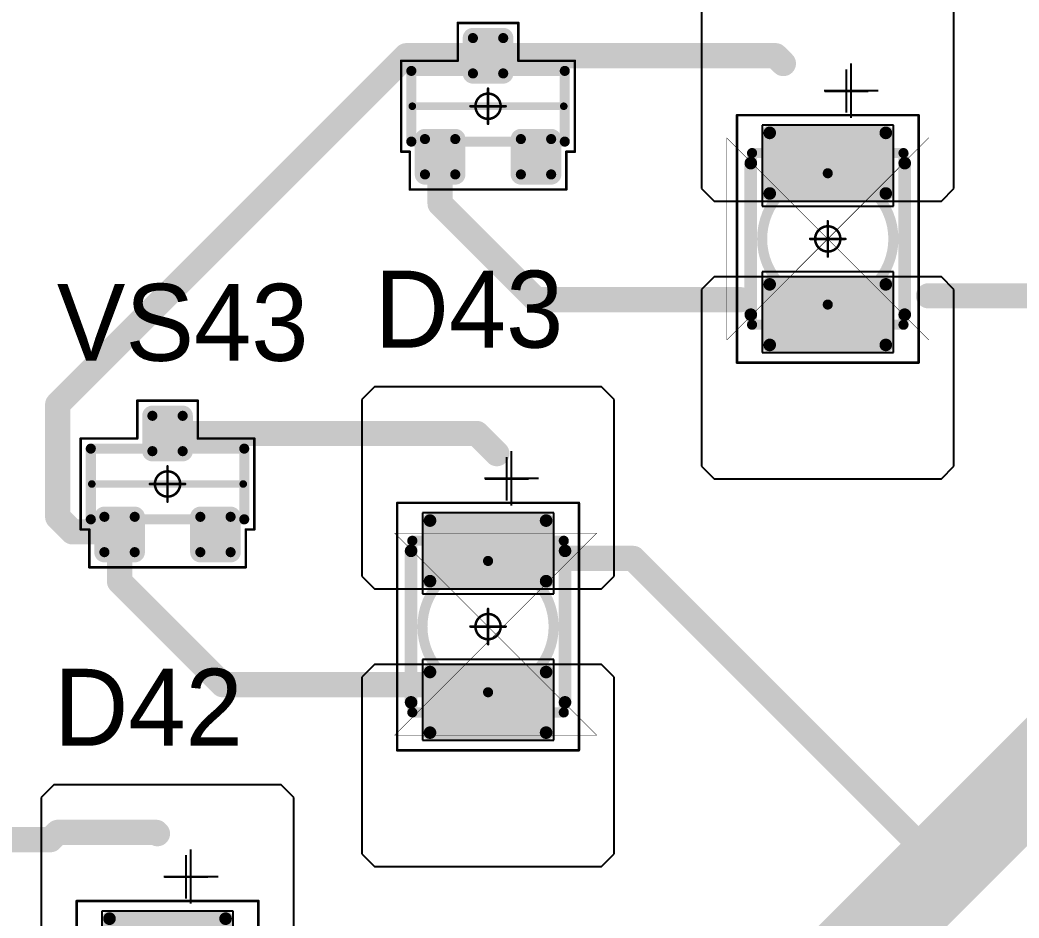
# Model space of a CAD drawing. Header units: millimetres. Extents: x 0 to 395, y 0 to 190.
# Drawn here: x 169.58 to 189.37, y 140.58 to 158.36 of the extents above; entities that cross this region are included whole.
import ezdxf

# ---------------------------------------------------------------- set-up
doc = ezdxf.new("R2010")
doc.units = ezdxf.units.MM
for name, color, linetype in [('Mechanical13', 56, 'Continuous'), ('Mechanical15', 56, 'Continuous'), ('Mechanical5', 56, 'Continuous'), ('TopLayer', 1, 'Continuous'), ('TopOverlay', 2, 'Continuous'), ('TopPaste', 8, 'Continuous'), ('TopSolder', 216, 'Continuous')]:
    doc.layers.add(name, color=color, linetype=linetype)

# ---------------------------------------------------------------- blocks, each defined once
blk = doc.blocks.new('SOT23_1140')
at = {"layer": 'Mechanical13', "const_width": 0.2}
for points in [[(-0.7, 1.52), (0.7, 1.52)], [(-0.7, 1.52), (-0.7, -1.52)], [(0.7, 1.52), (0.7, -1.52)], [(-0.7, -1.52), (0.7, -1.52)]]:
    blk.add_lwpolyline(points, dxfattribs=at)
at = {"layer": 'Mechanical13', "const_width": 0.1}
for points in [[(-0.75, 1.52, 1), (-0.65, 1.52, 1)], [(-0.75, 1.52, 1), (-0.65, 1.52, 1)], [(0.65, 1.52, 1), (0.75, 1.52, 1)], [(0.65, 1.52, 1), (0.75, 1.52, 1)], [(-0.75, -1.52, 1), (-0.65, -1.52, 1)], [(-0.75, -1.52, 1), (-0.65, -1.52, 1)], [(0.65, -1.52, 1), (0.75, -1.52, 1)], [(0.65, -1.52, 1), (0.75, -1.52, 1)]]:
    blk.add_lwpolyline(points, format="xyb", close=True, dxfattribs=at)
at = {"layer": 'Mechanical15', "const_width": 0.05}
for points in [[(-0.9, 1.72), (-0.9, 1.55)], [(-0.9, 1.72), (0.9, 1.72)], [(0.9, 1.72), (0.9, 0.6)], [(-1.65, 1.55), (-1.65, -1.55)], [(-1.65, 1.55), (-0.9, 1.55)], [(0.9, 0.6), (1.65, 0.6)], [(1.65, 0.6), (1.65, -0.6)], [(0, 0.35), (0, -0.35)], [(-0.35, 0), (0.35, 0)], [(0.9, -0.6), (1.65, -0.6)], [(0.9, -0.6), (0.9, -1.72)], [(-1.65, -1.55), (-0.9, -1.55)], [(-0.9, -1.55), (-0.9, -1.72)], [(-0.9, -1.72), (0.9, -1.72)]]:
    blk.add_lwpolyline(points, dxfattribs=at)
at = {"layer": 'Mechanical15'}
for points, const_width in [([(-0.913, 1.72, 1), (-0.888, 1.72, 1)], 0.025), ([(-0.913, 1.72, 1), (-0.888, 1.72, 1)], 0.025), ([(0.888, 1.72, 1), (0.913, 1.72, 1)], 0.025), ([(0.888, 1.72, 1), (0.913, 1.72, 1)], 0.025), ([(-1.662, 1.55, 1), (-1.637, 1.55, 1)], 0.025), ([(-1.662, 1.55, 1), (-1.637, 1.55, 1)], 0.025), ([(-0.913, 1.55, 1), (-0.888, 1.55, 1)], 0.025), ([(-0.913, 1.55, 1), (-0.888, 1.55, 1)], 0.025), ([(0.888, 0.6, 1), (0.913, 0.6, 1)], 0.025), ([(0.888, 0.6, 1), (0.913, 0.6, 1)], 0.025), ([(1.637, 0.6, 1), (1.662, 0.6, 1)], 0.025), ([(1.637, 0.6, 1), (1.662, 0.6, 1)], 0.025), ([(0.25, 0, 1), (-0.25, 0, 1)], 0.05), ([(-0.012, 0.35, 1), (0.012, 0.35, 1)], 0.025), ([(-0.362, 0, 1), (-0.337, 0, 1)], 0.025), ([(-0.262, 0, 1), (-0.238, 0, 1)], 0.025), ([(0.238, 0, 1), (0.262, 0, 1)], 0.025), ([(0.337, 0, 1), (0.362, 0, 1)], 0.025), ([(-0.012, -0.35, 1), (0.012, -0.35, 1)], 0.025), ([(0.888, -0.6, 1), (0.913, -0.6, 1)], 0.025), ([(0.888, -0.6, 1), (0.913, -0.6, 1)], 0.025), ([(1.637, -0.6, 1), (1.662, -0.6, 1)], 0.025), ([(1.637, -0.6, 1), (1.662, -0.6, 1)], 0.025), ([(-1.662, -1.55, 1), (-1.637, -1.55, 1)], 0.025), ([(-1.662, -1.55, 1), (-1.637, -1.55, 1)], 0.025), ([(-0.913, -1.55, 1), (-0.888, -1.55, 1)], 0.025), ([(-0.913, -1.55, 1), (-0.888, -1.55, 1)], 0.025), ([(-0.913, -1.72, 1), (-0.888, -1.72, 1)], 0.025), ([(-0.913, -1.72, 1), (-0.888, -1.72, 1)], 0.025), ([(0.888, -1.72, 1), (0.913, -1.72, 1)], 0.025), ([(0.888, -1.72, 1), (0.913, -1.72, 1)], 0.025)]:
    blk.add_lwpolyline(points, format="xyb", close=True, dxfattribs=dict(at, const_width=const_width))
at = {"layer": 'TopLayer', "const_width": 0.1}
for points in [[(-1.4, 1.25, 1), (-1.3, 1.25, 1)], [(-0.7, 1.25, 1), (-0.6, 1.25, 1)], [(-1.4, 0.65, 1), (-1.3, 0.65, 1)], [(-0.7, 0.65, 1), (-0.6, 0.65, 1)], [(0.6, 0.3, 1), (0.7, 0.3, 1)], [(1.3, 0.3, 1), (1.4, 0.3, 1)], [(0.6, -0.3, 1), (0.7, -0.3, 1)], [(1.3, -0.3, 1), (1.4, -0.3, 1)], [(-1.4, -0.65, 1), (-1.3, -0.65, 1)], [(-0.7, -0.65, 1), (-0.6, -0.65, 1)], [(-1.4, -1.25, 1), (-1.3, -1.25, 1)], [(-0.7, -1.25, 1), (-0.6, -1.25, 1)]]:
    blk.add_lwpolyline(points, format="xyb", close=True, dxfattribs=at)
at = {"layer": 'TopLayer'}
for points in [[(-1.45, 1.25), (-1.45, 0.65), (-0.55, 1.25), (-0.55, 0.65)], [(-1.35, 1.35), (-1.35, 0.55), (-0.65, 1.35), (-0.65, 0.55)], [(0.65, 0.4), (0.65, -0.4), (1.35, 0.4), (1.35, -0.4)], [(0.55, 0.3), (0.55, -0.3), (1.45, 0.3), (1.45, -0.3)], [(-1.35, -0.55), (-1.35, -1.35), (-0.65, -0.55), (-0.65, -1.35)], [(-1.45, -0.65), (-1.45, -1.25), (-0.55, -0.65), (-0.55, -1.25)]]:
    blk.add_solid(points, dxfattribs=at)
at = {"layer": 'TopOverlay', "const_width": 0.15}
blk.add_lwpolyline([(0, 1.5), (0, -1.5)], dxfattribs=at)
at = {"layer": 'TopOverlay', "const_width": 0.075}
for points in [[(-0.038, 1.5, 1), (0.038, 1.5, 1)], [(-0.038, -1.5, 1), (0.038, -1.5, 1)]]:
    blk.add_lwpolyline(points, format="xyb", close=True, dxfattribs=at)
at = {"layer": 'TopPaste', "const_width": 0.075}
for points in [[(-1.387, 1.25, 1), (-1.313, 1.25, 1)], [(-0.687, 1.25, 1), (-0.613, 1.25, 1)], [(-1.387, 0.65, 1), (-1.313, 0.65, 1)], [(-0.687, 0.65, 1), (-0.613, 0.65, 1)], [(0.613, 0.3, 1), (0.687, 0.3, 1)], [(1.313, 0.3, 1), (1.387, 0.3, 1)], [(0.613, -0.3, 1), (0.687, -0.3, 1)], [(1.313, -0.3, 1), (1.387, -0.3, 1)], [(-1.387, -0.65, 1), (-1.313, -0.65, 1)], [(-0.687, -0.65, 1), (-0.613, -0.65, 1)], [(-1.387, -1.25, 1), (-1.313, -1.25, 1)], [(-0.687, -1.25, 1), (-0.613, -1.25, 1)]]:
    blk.add_lwpolyline(points, format="xyb", close=True, dxfattribs=at)
at = {"layer": 'TopPaste'}
for points in [[(-1.425, 1.25), (-1.425, 0.65), (-0.575, 1.25), (-0.575, 0.65)], [(-1.35, 1.325), (-1.35, 0.575), (-0.65, 1.325), (-0.65, 0.575)], [(0.575, 0.3), (0.575, -0.3), (1.425, 0.3), (1.425, -0.3)], [(0.65, 0.375), (0.65, -0.375), (1.35, 0.375), (1.35, -0.375)], [(-1.35, -0.575), (-1.35, -1.325), (-0.65, -0.575), (-0.65, -1.325)], [(-1.425, -0.65), (-1.425, -1.25), (-0.575, -0.65), (-0.575, -1.25)]]:
    blk.add_solid(points, dxfattribs=at)
at = {"layer": 'TopSolder', "const_width": 0.202}
for points in [[(-1.451, 1.25, 1), (-1.249, 1.25, 1)], [(-0.751, 1.25, 1), (-0.549, 1.25, 1)], [(-1.451, 0.65, 1), (-1.249, 0.65, 1)], [(-0.751, 0.65, 1), (-0.549, 0.65, 1)], [(0.549, 0.3, 1), (0.751, 0.3, 1)], [(1.249, 0.3, 1), (1.451, 0.3, 1)], [(0.549, -0.3, 1), (0.751, -0.3, 1)], [(1.249, -0.3, 1), (1.451, -0.3, 1)], [(-1.451, -0.65, 1), (-1.249, -0.65, 1)], [(-0.751, -0.65, 1), (-0.549, -0.65, 1)], [(-1.451, -1.25, 1), (-1.249, -1.25, 1)], [(-0.751, -1.25, 1), (-0.549, -1.25, 1)]]:
    blk.add_lwpolyline(points, format="xyb", close=True, dxfattribs=at)
at = {"layer": 'TopSolder'}
for points in [[(-1.35, 1.452), (-1.35, 0.448), (-0.65, 1.452), (-0.65, 0.448)], [(-1.552, 1.25), (-1.552, 0.65), (-0.448, 1.25), (-0.448, 0.65)], [(0.65, 0.502), (0.65, -0.502), (1.35, 0.502), (1.35, -0.502)], [(0.448, 0.3), (0.448, -0.3), (1.552, 0.3), (1.552, -0.3)], [(-1.35, -0.448), (-1.35, -1.452), (-0.65, -0.448), (-0.65, -1.452)], [(-1.552, -0.65), (-1.552, -1.25), (-0.448, -0.65), (-0.448, -1.25)]]:
    blk.add_solid(points, dxfattribs=at)
blk = doc.blocks.new('SOT23_1141')
at = {"layer": 'Mechanical13', "const_width": 0.2}
for points in [[(-0.7, 1.52), (0.7, 1.52)], [(-0.7, 1.52), (-0.7, -1.52)], [(0.7, 1.52), (0.7, -1.52)], [(-0.7, -1.52), (0.7, -1.52)]]:
    blk.add_lwpolyline(points, dxfattribs=at)
at = {"layer": 'Mechanical13', "const_width": 0.1}
for points in [[(-0.75, 1.52, 1), (-0.65, 1.52, 1)], [(-0.75, 1.52, 1), (-0.65, 1.52, 1)], [(0.65, 1.52, 1), (0.75, 1.52, 1)], [(0.65, 1.52, 1), (0.75, 1.52, 1)], [(-0.75, -1.52, 1), (-0.65, -1.52, 1)], [(-0.75, -1.52, 1), (-0.65, -1.52, 1)], [(0.65, -1.52, 1), (0.75, -1.52, 1)], [(0.65, -1.52, 1), (0.75, -1.52, 1)]]:
    blk.add_lwpolyline(points, format="xyb", close=True, dxfattribs=at)
at = {"layer": 'Mechanical15', "const_width": 0.05}
for points in [[(-0.9, 1.72), (-0.9, 1.55)], [(-0.9, 1.72), (0.9, 1.72)], [(0.9, 1.72), (0.9, 0.6)], [(-1.65, 1.55), (-1.65, -1.55)], [(-1.65, 1.55), (-0.9, 1.55)], [(0.9, 0.6), (1.65, 0.6)], [(1.65, 0.6), (1.65, -0.6)], [(0, 0.35), (0, -0.35)], [(-0.35, 0), (0.35, 0)], [(0.9, -0.6), (1.65, -0.6)], [(0.9, -0.6), (0.9, -1.72)], [(-1.65, -1.55), (-0.9, -1.55)], [(-0.9, -1.55), (-0.9, -1.72)], [(-0.9, -1.72), (0.9, -1.72)]]:
    blk.add_lwpolyline(points, dxfattribs=at)
at = {"layer": 'Mechanical15'}
for points, const_width in [([(-0.913, 1.72, 1), (-0.888, 1.72, 1)], 0.025), ([(-0.913, 1.72, 1), (-0.888, 1.72, 1)], 0.025), ([(0.888, 1.72, 1), (0.913, 1.72, 1)], 0.025), ([(0.888, 1.72, 1), (0.913, 1.72, 1)], 0.025), ([(-1.662, 1.55, 1), (-1.637, 1.55, 1)], 0.025), ([(-1.662, 1.55, 1), (-1.637, 1.55, 1)], 0.025), ([(-0.913, 1.55, 1), (-0.888, 1.55, 1)], 0.025), ([(-0.913, 1.55, 1), (-0.888, 1.55, 1)], 0.025), ([(0.888, 0.6, 1), (0.913, 0.6, 1)], 0.025), ([(0.888, 0.6, 1), (0.913, 0.6, 1)], 0.025), ([(1.637, 0.6, 1), (1.662, 0.6, 1)], 0.025), ([(1.637, 0.6, 1), (1.662, 0.6, 1)], 0.025), ([(0.25, 0, 1), (-0.25, 0, 1)], 0.05), ([(-0.012, 0.35, 1), (0.012, 0.35, 1)], 0.025), ([(-0.362, 0, 1), (-0.337, 0, 1)], 0.025), ([(-0.262, 0, 1), (-0.238, 0, 1)], 0.025), ([(0.238, 0, 1), (0.262, 0, 1)], 0.025), ([(0.337, 0, 1), (0.362, 0, 1)], 0.025), ([(-0.012, -0.35, 1), (0.012, -0.35, 1)], 0.025), ([(0.888, -0.6, 1), (0.913, -0.6, 1)], 0.025), ([(0.888, -0.6, 1), (0.913, -0.6, 1)], 0.025), ([(1.637, -0.6, 1), (1.662, -0.6, 1)], 0.025), ([(1.637, -0.6, 1), (1.662, -0.6, 1)], 0.025), ([(-1.662, -1.55, 1), (-1.637, -1.55, 1)], 0.025), ([(-1.662, -1.55, 1), (-1.637, -1.55, 1)], 0.025), ([(-0.913, -1.55, 1), (-0.888, -1.55, 1)], 0.025), ([(-0.913, -1.55, 1), (-0.888, -1.55, 1)], 0.025), ([(-0.913, -1.72, 1), (-0.888, -1.72, 1)], 0.025), ([(-0.913, -1.72, 1), (-0.888, -1.72, 1)], 0.025), ([(0.888, -1.72, 1), (0.913, -1.72, 1)], 0.025), ([(0.888, -1.72, 1), (0.913, -1.72, 1)], 0.025)]:
    blk.add_lwpolyline(points, format="xyb", close=True, dxfattribs=dict(at, const_width=const_width))
at = {"layer": 'TopLayer', "const_width": 0.1}
for points in [[(-1.4, 1.25, 1), (-1.3, 1.25, 1)], [(-0.7, 1.25, 1), (-0.6, 1.25, 1)], [(-1.4, 0.65, 1), (-1.3, 0.65, 1)], [(-0.7, 0.65, 1), (-0.6, 0.65, 1)], [(0.6, 0.3, 1), (0.7, 0.3, 1)], [(1.3, 0.3, 1), (1.4, 0.3, 1)], [(0.6, -0.3, 1), (0.7, -0.3, 1)], [(1.3, -0.3, 1), (1.4, -0.3, 1)], [(-1.4, -0.65, 1), (-1.3, -0.65, 1)], [(-0.7, -0.65, 1), (-0.6, -0.65, 1)], [(-1.4, -1.25, 1), (-1.3, -1.25, 1)], [(-0.7, -1.25, 1), (-0.6, -1.25, 1)]]:
    blk.add_lwpolyline(points, format="xyb", close=True, dxfattribs=at)
at = {"layer": 'TopLayer'}
for points in [[(-1.45, 1.25), (-1.45, 0.65), (-0.55, 1.25), (-0.55, 0.65)], [(-1.35, 1.35), (-1.35, 0.55), (-0.65, 1.35), (-0.65, 0.55)], [(0.65, 0.4), (0.65, -0.4), (1.35, 0.4), (1.35, -0.4)], [(0.55, 0.3), (0.55, -0.3), (1.45, 0.3), (1.45, -0.3)], [(-1.35, -0.55), (-1.35, -1.35), (-0.65, -0.55), (-0.65, -1.35)], [(-1.45, -0.65), (-1.45, -1.25), (-0.55, -0.65), (-0.55, -1.25)]]:
    blk.add_solid(points, dxfattribs=at)
at = {"layer": 'TopOverlay', "const_width": 0.15}
blk.add_lwpolyline([(0, 1.5), (0, -1.5)], dxfattribs=at)
at = {"layer": 'TopOverlay', "const_width": 0.075}
for points in [[(-0.038, 1.5, 1), (0.038, 1.5, 1)], [(-0.038, -1.5, 1), (0.038, -1.5, 1)]]:
    blk.add_lwpolyline(points, format="xyb", close=True, dxfattribs=at)
at = {"layer": 'TopPaste', "const_width": 0.075}
for points in [[(-1.387, 1.25, 1), (-1.313, 1.25, 1)], [(-0.687, 1.25, 1), (-0.613, 1.25, 1)], [(-1.387, 0.65, 1), (-1.313, 0.65, 1)], [(-0.687, 0.65, 1), (-0.613, 0.65, 1)], [(0.613, 0.3, 1), (0.687, 0.3, 1)], [(1.313, 0.3, 1), (1.387, 0.3, 1)], [(0.613, -0.3, 1), (0.687, -0.3, 1)], [(1.313, -0.3, 1), (1.387, -0.3, 1)], [(-1.387, -0.65, 1), (-1.313, -0.65, 1)], [(-0.687, -0.65, 1), (-0.613, -0.65, 1)], [(-1.387, -1.25, 1), (-1.313, -1.25, 1)], [(-0.687, -1.25, 1), (-0.613, -1.25, 1)]]:
    blk.add_lwpolyline(points, format="xyb", close=True, dxfattribs=at)
at = {"layer": 'TopPaste'}
for points in [[(-1.425, 1.25), (-1.425, 0.65), (-0.575, 1.25), (-0.575, 0.65)], [(-1.35, 1.325), (-1.35, 0.575), (-0.65, 1.325), (-0.65, 0.575)], [(0.575, 0.3), (0.575, -0.3), (1.425, 0.3), (1.425, -0.3)], [(0.65, 0.375), (0.65, -0.375), (1.35, 0.375), (1.35, -0.375)], [(-1.35, -0.575), (-1.35, -1.325), (-0.65, -0.575), (-0.65, -1.325)], [(-1.425, -0.65), (-1.425, -1.25), (-0.575, -0.65), (-0.575, -1.25)]]:
    blk.add_solid(points, dxfattribs=at)
at = {"layer": 'TopSolder', "const_width": 0.202}
for points in [[(-1.451, 1.25, 1), (-1.249, 1.25, 1)], [(-0.751, 1.25, 1), (-0.549, 1.25, 1)], [(-1.451, 0.65, 1), (-1.249, 0.65, 1)], [(-0.751, 0.65, 1), (-0.549, 0.65, 1)], [(0.549, 0.3, 1), (0.751, 0.3, 1)], [(1.249, 0.3, 1), (1.451, 0.3, 1)], [(0.549, -0.3, 1), (0.751, -0.3, 1)], [(1.249, -0.3, 1), (1.451, -0.3, 1)], [(-1.451, -0.65, 1), (-1.249, -0.65, 1)], [(-0.751, -0.65, 1), (-0.549, -0.65, 1)], [(-1.451, -1.25, 1), (-1.249, -1.25, 1)], [(-0.751, -1.25, 1), (-0.549, -1.25, 1)]]:
    blk.add_lwpolyline(points, format="xyb", close=True, dxfattribs=at)
at = {"layer": 'TopSolder'}
for points in [[(-1.35, 1.452), (-1.35, 0.448), (-0.65, 1.452), (-0.65, 0.448)], [(-1.552, 1.25), (-1.552, 0.65), (-0.448, 1.25), (-0.448, 0.65)], [(0.65, 0.502), (0.65, -0.502), (1.35, 0.502), (1.35, -0.502)], [(0.448, 0.3), (0.448, -0.3), (1.552, 0.3), (1.552, -0.3)], [(-1.35, -0.448), (-1.35, -1.452), (-0.65, -0.448), (-0.65, -1.452)], [(-1.552, -0.65), (-1.552, -1.25), (-0.448, -0.65), (-0.448, -1.25)]]:
    blk.add_solid(points, dxfattribs=at)
blk = doc.blocks.new('T66G_4_1289')
at = {"layer": 'Mechanical13'}
for p, q in [((2.936, 0.071), (2.936, -1)), ((2.4, -0.464), (3.471, -0.464))]:
    blk.add_line(p, q, dxfattribs=at)
at = {"layer": 'Mechanical13', "const_width": 0.2}
for points in [[(-1.7, 1.5), (1.7, 1.5)], [(-1.7, 1.5), (-1.7, -1.5)], [(1.7, 1.5), (1.7, -1.5)], [(-1.7, -1.5), (1.7, -1.5)]]:
    blk.add_lwpolyline(points, dxfattribs=at)
at = {"layer": 'Mechanical13'}
for points, const_width in [([(-1.75, 1.5, 1), (-1.65, 1.5, 1)], 0.1), ([(-1.75, 1.5, 1), (-1.65, 1.5, 1)], 0.1), ([(1.65, 1.5, 1), (1.75, 1.5, 1)], 0.1), ([(1.65, 1.5, 1), (1.75, 1.5, 1)], 0.1), ([(1.3, 0, 1), (-1.3, 0, 1)], 0.2), ([(-1.35, 0, 1), (-1.25, 0, 1)], 0.1), ([(1.25, 0, 1), (1.35, 0, 1)], 0.1), ([(-1.75, -1.5, 1), (-1.65, -1.5, 1)], 0.1), ([(-1.75, -1.5, 1), (-1.65, -1.5, 1)], 0.1), ([(1.65, -1.5, 1), (1.75, -1.5, 1)], 0.1), ([(1.65, -1.5, 1), (1.75, -1.5, 1)], 0.1)]:
    blk.add_lwpolyline(points, format="xyb", close=True, dxfattribs=dict(at, const_width=const_width))
at = {"layer": 'Mechanical15', "const_width": 0.05}
for points in [[(-2.45, 1.8), (-2.45, -1.8)], [(-2.45, 1.8), (2.45, 1.8)], [(2.45, 1.8), (2.45, -1.8)], [(0, 0.35), (0, -0.35)], [(-0.35, 0), (0.35, 0)], [(-2.45, -1.8), (2.45, -1.8)]]:
    blk.add_lwpolyline(points, dxfattribs=at)
at = {"layer": 'Mechanical15'}
for points, const_width in [([(-2.462, 1.8, 1), (-2.438, 1.8, 1)], 0.025), ([(-2.462, 1.8, 1), (-2.438, 1.8, 1)], 0.025), ([(2.438, 1.8, 1), (2.462, 1.8, 1)], 0.025), ([(2.438, 1.8, 1), (2.462, 1.8, 1)], 0.025), ([(0.25, 0, 1), (-0.25, 0, 1)], 0.05), ([(-0.012, 0.35, 1), (0.012, 0.35, 1)], 0.025), ([(-0.362, 0, 1), (-0.337, 0, 1)], 0.025), ([(-0.262, 0, 1), (-0.238, 0, 1)], 0.025), ([(0.238, 0, 1), (0.262, 0, 1)], 0.025), ([(0.337, 0, 1), (0.362, 0, 1)], 0.025), ([(-0.012, -0.35, 1), (0.012, -0.35, 1)], 0.025), ([(-2.462, -1.8, 1), (-2.438, -1.8, 1)], 0.025), ([(-2.462, -1.8, 1), (-2.438, -1.8, 1)], 0.025), ([(2.438, -1.8, 1), (2.462, -1.8, 1)], 0.025), ([(2.438, -1.8, 1), (2.462, -1.8, 1)], 0.025)]:
    blk.add_lwpolyline(points, format="xyb", close=True, dxfattribs=dict(at, const_width=const_width))
at = {"layer": 'TopLayer'}
for p, q in [((-4.5, 2.5), (-4.75, 2.25)), ((-1, 2.5), (-4.5, 2.5)), ((-0.75, 2.25), (-1, 2.5)), ((1, 2.5), (0.75, 2.25)), ((4.5, 2.5), (1, 2.5)), ((4.75, 2.25), (4.5, 2.5)), ((-4.75, 2.25), (-4.75, -2.25)), ((-0.75, -2.25), (-0.75, 2.25)), ((0.75, 2.25), (0.75, -2.25)), ((4.75, -2.25), (4.75, 2.25)), ((-4.75, -2.25), (-4.5, -2.5)), ((-1, -2.5), (-0.75, -2.25)), ((0.75, -2.25), (1, -2.5)), ((4.5, -2.5), (4.75, -2.25)), ((-4.5, -2.5), (-1, -2.5)), ((1, -2.5), (4.5, -2.5))]:
    blk.add_line(p, q, dxfattribs=at)
at = {"layer": 'TopLayer', "const_width": 0.15}
for points in [[(-2.175, 1.15, 1), (-2.025, 1.15, 1)], [(-0.975, 1.15, 1), (-0.825, 1.15, 1)], [(0.825, 1.15, 1), (0.975, 1.15, 1)], [(2.025, 1.15, 1), (2.175, 1.15, 1)], [(-2.175, -1.15, 1), (-2.025, -1.15, 1)], [(-0.975, -1.15, 1), (-0.825, -1.15, 1)], [(0.825, -1.15, 1), (0.975, -1.15, 1)], [(2.025, -1.15, 1), (2.175, -1.15, 1)]]:
    blk.add_lwpolyline(points, format="xyb", close=True, dxfattribs=at)
at = {"layer": 'TopLayer'}
for points in [[(-0.9, 1.3), (-2.1, 1.3), (-0.9, -1.3), (-2.1, -1.3)], [(2.1, 1.3), (0.9, 1.3), (2.1, -1.3), (0.9, -1.3)], [(-0.75, 1.15), (-2.25, 1.15), (-0.75, -1.15), (-2.25, -1.15)], [(2.25, 1.15), (0.75, 1.15), (2.25, -1.15), (0.75, -1.15)]]:
    blk.add_solid(points, dxfattribs=at)
at = {"layer": 'TopOverlay'}
for p, q in [((2.928, 0.057), (2.928, -0.8)), ((2.5, -0.372), (3.357, -0.372))]:
    blk.add_line(p, q, dxfattribs=at)
at = {"layer": 'TopOverlay', "const_width": 0.25}
for points in [[(-1.5, 1.525), (1.5, 1.525)], [(-1.5, -1.525), (1.5, -1.525)]]:
    blk.add_lwpolyline(points, dxfattribs=at)
at = {"layer": 'TopOverlay', "const_width": 0.125}
for points in [[(-1.562, 1.525, 1), (-1.438, 1.525, 1)], [(1.438, 1.525, 1), (1.562, 1.525, 1)], [(-1.562, -1.525, 1), (-1.438, -1.525, 1)], [(1.438, -1.525, 1), (1.562, -1.525, 1)]]:
    blk.add_lwpolyline(points, format="xyb", close=True, dxfattribs=at)
at = {"layer": 'TopPaste', "const_width": 0.125}
for points in [[(-2.162, 1.15, 1), (-2.037, 1.15, 1)], [(-0.962, 1.15, 1), (-0.838, 1.15, 1)], [(0.838, 1.15, 1), (0.962, 1.15, 1)], [(2.037, 1.15, 1), (2.162, 1.15, 1)], [(-2.162, -1.15, 1), (-2.037, -1.15, 1)], [(-0.962, -1.15, 1), (-0.838, -1.15, 1)], [(0.838, -1.15, 1), (0.962, -1.15, 1)], [(2.037, -1.15, 1), (2.162, -1.15, 1)]]:
    blk.add_lwpolyline(points, format="xyb", close=True, dxfattribs=at)
at = {"layer": 'TopPaste'}
for points in [[(-0.9, 1.275), (-2.1, 1.275), (-0.9, -1.275), (-2.1, -1.275)], [(2.1, 1.275), (0.9, 1.275), (2.1, -1.275), (0.9, -1.275)], [(-0.775, 1.15), (-2.225, 1.15), (-0.775, -1.15), (-2.225, -1.15)], [(2.225, 1.15), (0.775, 1.15), (2.225, -1.15), (0.775, -1.15)]]:
    blk.add_solid(points, dxfattribs=at)
at = {"layer": 'TopSolder'}
for p, q in [((-2.25, 1.3), (-2.25, -1.3)), ((-0.65, 1.3), (-2.25, 1.3)), ((-0.65, -1.3), (-0.65, 1.3)), ((0.65, 1.3), (0.65, -1.3)), ((2.25, 1.3), (0.65, 1.3)), ((2.25, -1.3), (2.25, 1.3)), ((-2.25, -1.3), (-0.65, -1.3)), ((0.65, -1.3), (2.25, -1.3))]:
    blk.add_line(p, q, dxfattribs=at)
blk = doc.blocks.new('T66G_4_1290')
at = {"layer": 'Mechanical13'}
for p, q in [((2.936, 0.071), (2.936, -1)), ((2.4, -0.464), (3.471, -0.464))]:
    blk.add_line(p, q, dxfattribs=at)
at = {"layer": 'Mechanical13', "const_width": 0.2}
for points in [[(-1.7, 1.5), (1.7, 1.5)], [(-1.7, 1.5), (-1.7, -1.5)], [(1.7, 1.5), (1.7, -1.5)], [(-1.7, -1.5), (1.7, -1.5)]]:
    blk.add_lwpolyline(points, dxfattribs=at)
at = {"layer": 'Mechanical13'}
for points, const_width in [([(-1.75, 1.5, 1), (-1.65, 1.5, 1)], 0.1), ([(-1.75, 1.5, 1), (-1.65, 1.5, 1)], 0.1), ([(1.65, 1.5, 1), (1.75, 1.5, 1)], 0.1), ([(1.65, 1.5, 1), (1.75, 1.5, 1)], 0.1), ([(1.3, 0, 1), (-1.3, 0, 1)], 0.2), ([(-1.35, 0, 1), (-1.25, 0, 1)], 0.1), ([(1.25, 0, 1), (1.35, 0, 1)], 0.1), ([(-1.75, -1.5, 1), (-1.65, -1.5, 1)], 0.1), ([(-1.75, -1.5, 1), (-1.65, -1.5, 1)], 0.1), ([(1.65, -1.5, 1), (1.75, -1.5, 1)], 0.1), ([(1.65, -1.5, 1), (1.75, -1.5, 1)], 0.1)]:
    blk.add_lwpolyline(points, format="xyb", close=True, dxfattribs=dict(at, const_width=const_width))
at = {"layer": 'Mechanical15', "const_width": 0.05}
for points in [[(-2.45, 1.8), (-2.45, -1.8)], [(-2.45, 1.8), (2.45, 1.8)], [(2.45, 1.8), (2.45, -1.8)], [(0, 0.35), (0, -0.35)], [(-0.35, 0), (0.35, 0)], [(-2.45, -1.8), (2.45, -1.8)]]:
    blk.add_lwpolyline(points, dxfattribs=at)
at = {"layer": 'Mechanical15'}
for points, const_width in [([(-2.462, 1.8, 1), (-2.438, 1.8, 1)], 0.025), ([(-2.462, 1.8, 1), (-2.438, 1.8, 1)], 0.025), ([(2.438, 1.8, 1), (2.462, 1.8, 1)], 0.025), ([(2.438, 1.8, 1), (2.462, 1.8, 1)], 0.025), ([(0.25, 0, 1), (-0.25, 0, 1)], 0.05), ([(-0.012, 0.35, 1), (0.012, 0.35, 1)], 0.025), ([(-0.362, 0, 1), (-0.337, 0, 1)], 0.025), ([(-0.262, 0, 1), (-0.238, 0, 1)], 0.025), ([(0.238, 0, 1), (0.262, 0, 1)], 0.025), ([(0.337, 0, 1), (0.362, 0, 1)], 0.025), ([(-0.012, -0.35, 1), (0.012, -0.35, 1)], 0.025), ([(-2.462, -1.8, 1), (-2.438, -1.8, 1)], 0.025), ([(-2.462, -1.8, 1), (-2.438, -1.8, 1)], 0.025), ([(2.438, -1.8, 1), (2.462, -1.8, 1)], 0.025), ([(2.438, -1.8, 1), (2.462, -1.8, 1)], 0.025)]:
    blk.add_lwpolyline(points, format="xyb", close=True, dxfattribs=dict(at, const_width=const_width))
at = {"layer": 'TopLayer'}
for p, q in [((-4.5, 2.5), (-4.75, 2.25)), ((-1, 2.5), (-4.5, 2.5)), ((-0.75, 2.25), (-1, 2.5)), ((1, 2.5), (0.75, 2.25)), ((4.5, 2.5), (1, 2.5)), ((4.75, 2.25), (4.5, 2.5)), ((-4.75, 2.25), (-4.75, -2.25)), ((-0.75, -2.25), (-0.75, 2.25)), ((0.75, 2.25), (0.75, -2.25)), ((4.75, -2.25), (4.75, 2.25)), ((-4.75, -2.25), (-4.5, -2.5)), ((-1, -2.5), (-0.75, -2.25)), ((0.75, -2.25), (1, -2.5)), ((4.5, -2.5), (4.75, -2.25)), ((-4.5, -2.5), (-1, -2.5)), ((1, -2.5), (4.5, -2.5))]:
    blk.add_line(p, q, dxfattribs=at)
at = {"layer": 'TopLayer', "const_width": 0.15}
for points in [[(-2.175, 1.15, 1), (-2.025, 1.15, 1)], [(-0.975, 1.15, 1), (-0.825, 1.15, 1)], [(0.825, 1.15, 1), (0.975, 1.15, 1)], [(2.025, 1.15, 1), (2.175, 1.15, 1)], [(-2.175, -1.15, 1), (-2.025, -1.15, 1)], [(-0.975, -1.15, 1), (-0.825, -1.15, 1)], [(0.825, -1.15, 1), (0.975, -1.15, 1)], [(2.025, -1.15, 1), (2.175, -1.15, 1)]]:
    blk.add_lwpolyline(points, format="xyb", close=True, dxfattribs=at)
at = {"layer": 'TopLayer'}
for points in [[(-0.9, 1.3), (-2.1, 1.3), (-0.9, -1.3), (-2.1, -1.3)], [(2.1, 1.3), (0.9, 1.3), (2.1, -1.3), (0.9, -1.3)], [(-0.75, 1.15), (-2.25, 1.15), (-0.75, -1.15), (-2.25, -1.15)], [(2.25, 1.15), (0.75, 1.15), (2.25, -1.15), (0.75, -1.15)]]:
    blk.add_solid(points, dxfattribs=at)
at = {"layer": 'TopOverlay'}
for p, q in [((2.928, 0.057), (2.928, -0.8)), ((2.5, -0.372), (3.357, -0.372))]:
    blk.add_line(p, q, dxfattribs=at)
at = {"layer": 'TopOverlay', "const_width": 0.25}
for points in [[(-1.5, 1.525), (1.5, 1.525)], [(-1.5, -1.525), (1.5, -1.525)]]:
    blk.add_lwpolyline(points, dxfattribs=at)
at = {"layer": 'TopOverlay', "const_width": 0.125}
for points in [[(-1.562, 1.525, 1), (-1.438, 1.525, 1)], [(1.438, 1.525, 1), (1.562, 1.525, 1)], [(-1.562, -1.525, 1), (-1.438, -1.525, 1)], [(1.438, -1.525, 1), (1.562, -1.525, 1)]]:
    blk.add_lwpolyline(points, format="xyb", close=True, dxfattribs=at)
at = {"layer": 'TopPaste', "const_width": 0.125}
for points in [[(-2.162, 1.15, 1), (-2.037, 1.15, 1)], [(-0.962, 1.15, 1), (-0.838, 1.15, 1)], [(0.838, 1.15, 1), (0.962, 1.15, 1)], [(2.037, 1.15, 1), (2.162, 1.15, 1)], [(-2.162, -1.15, 1), (-2.037, -1.15, 1)], [(-0.962, -1.15, 1), (-0.838, -1.15, 1)], [(0.838, -1.15, 1), (0.962, -1.15, 1)], [(2.037, -1.15, 1), (2.162, -1.15, 1)]]:
    blk.add_lwpolyline(points, format="xyb", close=True, dxfattribs=at)
at = {"layer": 'TopPaste'}
for points in [[(-0.9, 1.275), (-2.1, 1.275), (-0.9, -1.275), (-2.1, -1.275)], [(2.1, 1.275), (0.9, 1.275), (2.1, -1.275), (0.9, -1.275)], [(-0.775, 1.15), (-2.225, 1.15), (-0.775, -1.15), (-2.225, -1.15)], [(2.225, 1.15), (0.775, 1.15), (2.225, -1.15), (0.775, -1.15)]]:
    blk.add_solid(points, dxfattribs=at)
at = {"layer": 'TopSolder'}
for p, q in [((-2.25, 1.3), (-2.25, -1.3)), ((-0.65, 1.3), (-2.25, 1.3)), ((-0.65, -1.3), (-0.65, 1.3)), ((0.65, 1.3), (0.65, -1.3)), ((2.25, 1.3), (0.65, 1.3)), ((2.25, -1.3), (2.25, 1.3)), ((-2.25, -1.3), (-0.65, -1.3)), ((0.65, -1.3), (2.25, -1.3))]:
    blk.add_line(p, q, dxfattribs=at)
blk = doc.blocks.new('T66G_4_1291')
at = {"layer": 'Mechanical13'}
for p, q in [((2.936, 0.071), (2.936, -1)), ((2.4, -0.464), (3.471, -0.464))]:
    blk.add_line(p, q, dxfattribs=at)
at = {"layer": 'Mechanical13', "const_width": 0.2}
for points in [[(-1.7, 1.5), (1.7, 1.5)], [(-1.7, 1.5), (-1.7, -1.5)], [(1.7, 1.5), (1.7, -1.5)], [(-1.7, -1.5), (1.7, -1.5)]]:
    blk.add_lwpolyline(points, dxfattribs=at)
at = {"layer": 'Mechanical13'}
for points, const_width in [([(-1.75, 1.5, 1), (-1.65, 1.5, 1)], 0.1), ([(-1.75, 1.5, 1), (-1.65, 1.5, 1)], 0.1), ([(1.65, 1.5, 1), (1.75, 1.5, 1)], 0.1), ([(1.65, 1.5, 1), (1.75, 1.5, 1)], 0.1), ([(1.3, 0, 1), (-1.3, 0, 1)], 0.2), ([(-1.35, 0, 1), (-1.25, 0, 1)], 0.1), ([(1.25, 0, 1), (1.35, 0, 1)], 0.1), ([(-1.75, -1.5, 1), (-1.65, -1.5, 1)], 0.1), ([(-1.75, -1.5, 1), (-1.65, -1.5, 1)], 0.1), ([(1.65, -1.5, 1), (1.75, -1.5, 1)], 0.1), ([(1.65, -1.5, 1), (1.75, -1.5, 1)], 0.1)]:
    blk.add_lwpolyline(points, format="xyb", close=True, dxfattribs=dict(at, const_width=const_width))
at = {"layer": 'Mechanical15', "const_width": 0.05}
for points in [[(-2.45, 1.8), (-2.45, -1.8)], [(-2.45, 1.8), (2.45, 1.8)], [(2.45, 1.8), (2.45, -1.8)], [(0, 0.35), (0, -0.35)], [(-0.35, 0), (0.35, 0)], [(-2.45, -1.8), (2.45, -1.8)]]:
    blk.add_lwpolyline(points, dxfattribs=at)
at = {"layer": 'Mechanical15'}
for points, const_width in [([(-2.462, 1.8, 1), (-2.438, 1.8, 1)], 0.025), ([(-2.462, 1.8, 1), (-2.438, 1.8, 1)], 0.025), ([(2.438, 1.8, 1), (2.462, 1.8, 1)], 0.025), ([(2.438, 1.8, 1), (2.462, 1.8, 1)], 0.025), ([(0.25, 0, 1), (-0.25, 0, 1)], 0.05), ([(-0.012, 0.35, 1), (0.012, 0.35, 1)], 0.025), ([(-0.362, 0, 1), (-0.337, 0, 1)], 0.025), ([(-0.262, 0, 1), (-0.238, 0, 1)], 0.025), ([(0.238, 0, 1), (0.262, 0, 1)], 0.025), ([(0.337, 0, 1), (0.362, 0, 1)], 0.025), ([(-0.012, -0.35, 1), (0.012, -0.35, 1)], 0.025), ([(-2.462, -1.8, 1), (-2.438, -1.8, 1)], 0.025), ([(-2.462, -1.8, 1), (-2.438, -1.8, 1)], 0.025), ([(2.438, -1.8, 1), (2.462, -1.8, 1)], 0.025), ([(2.438, -1.8, 1), (2.462, -1.8, 1)], 0.025)]:
    blk.add_lwpolyline(points, format="xyb", close=True, dxfattribs=dict(at, const_width=const_width))
at = {"layer": 'TopLayer'}
for p, q in [((-4.5, 2.5), (-4.75, 2.25)), ((-1, 2.5), (-4.5, 2.5)), ((-0.75, 2.25), (-1, 2.5)), ((1, 2.5), (0.75, 2.25)), ((4.5, 2.5), (1, 2.5)), ((4.75, 2.25), (4.5, 2.5)), ((-4.75, 2.25), (-4.75, -2.25)), ((-0.75, -2.25), (-0.75, 2.25)), ((0.75, 2.25), (0.75, -2.25)), ((4.75, -2.25), (4.75, 2.25)), ((-4.75, -2.25), (-4.5, -2.5)), ((-1, -2.5), (-0.75, -2.25)), ((0.75, -2.25), (1, -2.5)), ((4.5, -2.5), (4.75, -2.25)), ((-4.5, -2.5), (-1, -2.5)), ((1, -2.5), (4.5, -2.5))]:
    blk.add_line(p, q, dxfattribs=at)
at = {"layer": 'TopLayer', "const_width": 0.15}
for points in [[(-2.175, 1.15, 1), (-2.025, 1.15, 1)], [(-0.975, 1.15, 1), (-0.825, 1.15, 1)], [(0.825, 1.15, 1), (0.975, 1.15, 1)], [(2.025, 1.15, 1), (2.175, 1.15, 1)], [(-2.175, -1.15, 1), (-2.025, -1.15, 1)], [(-0.975, -1.15, 1), (-0.825, -1.15, 1)], [(0.825, -1.15, 1), (0.975, -1.15, 1)], [(2.025, -1.15, 1), (2.175, -1.15, 1)]]:
    blk.add_lwpolyline(points, format="xyb", close=True, dxfattribs=at)
at = {"layer": 'TopLayer'}
for points in [[(-0.9, 1.3), (-2.1, 1.3), (-0.9, -1.3), (-2.1, -1.3)], [(2.1, 1.3), (0.9, 1.3), (2.1, -1.3), (0.9, -1.3)], [(-0.75, 1.15), (-2.25, 1.15), (-0.75, -1.15), (-2.25, -1.15)], [(2.25, 1.15), (0.75, 1.15), (2.25, -1.15), (0.75, -1.15)]]:
    blk.add_solid(points, dxfattribs=at)
at = {"layer": 'TopOverlay'}
for p, q in [((2.928, 0.057), (2.928, -0.8)), ((2.5, -0.372), (3.357, -0.372))]:
    blk.add_line(p, q, dxfattribs=at)
at = {"layer": 'TopOverlay', "const_width": 0.25}
for points in [[(-1.5, 1.525), (1.5, 1.525)], [(-1.5, -1.525), (1.5, -1.525)]]:
    blk.add_lwpolyline(points, dxfattribs=at)
at = {"layer": 'TopOverlay', "const_width": 0.125}
for points in [[(-1.562, 1.525, 1), (-1.438, 1.525, 1)], [(1.438, 1.525, 1), (1.562, 1.525, 1)], [(-1.562, -1.525, 1), (-1.438, -1.525, 1)], [(1.438, -1.525, 1), (1.562, -1.525, 1)]]:
    blk.add_lwpolyline(points, format="xyb", close=True, dxfattribs=at)
at = {"layer": 'TopPaste', "const_width": 0.125}
for points in [[(-2.162, 1.15, 1), (-2.037, 1.15, 1)], [(-0.962, 1.15, 1), (-0.838, 1.15, 1)], [(0.838, 1.15, 1), (0.962, 1.15, 1)], [(2.037, 1.15, 1), (2.162, 1.15, 1)], [(-2.162, -1.15, 1), (-2.037, -1.15, 1)], [(-0.962, -1.15, 1), (-0.838, -1.15, 1)], [(0.838, -1.15, 1), (0.962, -1.15, 1)], [(2.037, -1.15, 1), (2.162, -1.15, 1)]]:
    blk.add_lwpolyline(points, format="xyb", close=True, dxfattribs=at)
at = {"layer": 'TopPaste'}
for points in [[(-0.9, 1.275), (-2.1, 1.275), (-0.9, -1.275), (-2.1, -1.275)], [(2.1, 1.275), (0.9, 1.275), (2.1, -1.275), (0.9, -1.275)], [(-0.775, 1.15), (-2.225, 1.15), (-0.775, -1.15), (-2.225, -1.15)], [(2.225, 1.15), (0.775, 1.15), (2.225, -1.15), (0.775, -1.15)]]:
    blk.add_solid(points, dxfattribs=at)
at = {"layer": 'TopSolder'}
for p, q in [((-2.25, 1.3), (-2.25, -1.3)), ((-0.65, 1.3), (-2.25, 1.3)), ((-0.65, -1.3), (-0.65, 1.3)), ((0.65, 1.3), (0.65, -1.3)), ((2.25, 1.3), (0.65, 1.3)), ((2.25, -1.3), (2.25, 1.3)), ((-2.25, -1.3), (-0.65, -1.3)), ((0.65, -1.3), (2.25, -1.3))]:
    blk.add_line(p, q, dxfattribs=at)

msp = doc.modelspace()

# ---------------------------------------------------------------- linework, layer by layer
at = {"layer": 'Mechanical5'}
for points, const_width in [([(183.58, 152.027), (187.58, 156.027)], 0.01), ([(183.58, 156.027), (187.58, 152.027)], 0.01), ([(183.58, 156.027), (187.58, 156.027)], 0.001), ([(183.58, 152.027), (183.58, 156.027)], 0.001), ([(187.58, 152.027), (187.58, 156.027)], 0.001), ([(183.58, 152.027), (187.58, 152.027)], 0.001), ([(177, 144.2), (181, 148.2)], 0.01), ([(177, 148.2), (181, 144.2)], 0.01), ([(177, 148.2), (181, 148.2)], 0.001), ([(177, 144.2), (177, 148.2)], 0.001), ([(181, 144.2), (181, 148.2)], 0.001), ([(177, 144.2), (181, 144.2)], 0.001)]:
    msp.add_lwpolyline(points, dxfattribs=dict(at, const_width=const_width))
for points, const_width in [([(183.577, 156.027, 1), (183.582, 156.027, 1)], 0.005), ([(183.58, 156.027, 1), (183.58, 156.027, 1)], 0.0005), ([(183.58, 156.027, 1), (183.58, 156.027, 1)], 0.0005), ([(187.577, 156.027, 1), (187.582, 156.027, 1)], 0.005), ([(187.58, 156.027, 1), (187.58, 156.027, 1)], 0.0005), ([(187.58, 156.027, 1), (187.58, 156.027, 1)], 0.0005), ([(183.577, 152.027, 1), (183.582, 152.027, 1)], 0.005), ([(183.58, 152.027, 1), (183.58, 152.027, 1)], 0.0005), ([(183.58, 152.027, 1), (183.58, 152.027, 1)], 0.0005), ([(187.577, 152.027, 1), (187.582, 152.027, 1)], 0.005), ([(187.58, 152.027, 1), (187.58, 152.027, 1)], 0.0005), ([(187.58, 152.027, 1), (187.58, 152.027, 1)], 0.0005), ([(176.998, 148.2, 1), (177.003, 148.2, 1)], 0.005), ([(177, 148.2, 1), (177, 148.2, 1)], 0.0005), ([(177, 148.2, 1), (177, 148.2, 1)], 0.0005), ([(180.998, 148.2, 1), (181.003, 148.2, 1)], 0.005), ([(181, 148.2, 1), (181, 148.2, 1)], 0.0005), ([(181, 148.2, 1), (181, 148.2, 1)], 0.0005), ([(176.998, 144.2, 1), (177.003, 144.2, 1)], 0.005), ([(177, 144.2, 1), (177, 144.2, 1)], 0.0005), ([(177, 144.2, 1), (177, 144.2, 1)], 0.0005), ([(180.998, 144.2, 1), (181.003, 144.2, 1)], 0.005), ([(181, 144.2, 1), (181, 144.2, 1)], 0.0005), ([(181, 144.2, 1), (181, 144.2, 1)], 0.0005)]:
    msp.add_lwpolyline(points, format="xyb", close=True, dxfattribs=dict(at, const_width=const_width))
at = {"layer": 'TopLayer'}
for points, const_width in [([(170.325, 150.75), (177.229, 157.654)], 0.5), ([(177.229, 157.654), (178.85, 157.654)], 0.5), ([(178.85, 157.654), (184.546, 157.654)], 0.5), ([(184.546, 157.654), (184.7, 157.5)], 0.5), ([(177.9, 154.722), (177.9, 155.654)], 0.5), ([(177.9, 154.722), (179.799, 152.823)], 0.5), ([(179.799, 152.823), (183.849, 152.823)], 0.5), ([(187.575, 152.9), (192.025, 152.9)], 0.5), ([(187.838, 141.587), (197.725, 151.475)], 1.8), ([(170.325, 148.519), (170.325, 150.75)], 0.5), ([(172.5, 150.174), (178.626, 150.174)], 0.5), ([(178.626, 150.174), (179.025, 149.775)], 0.5), ([(170.325, 148.519), (170.618, 148.226)], 0.5), ([(170.618, 148.226), (171.499, 148.226)], 0.5), ([(171.499, 148.226), (171.55, 148.174)], 0.5), ([(171.55, 147.242), (171.55, 148.174)], 0.5), ([(179.05, 147.7), (181.725, 147.7)], 0.5), ([(181.725, 147.7), (187.838, 141.587)], 0.5), ([(171.55, 147.242), (173.592, 145.2)], 0.5), ([(173.592, 145.2), (177.527, 145.2)], 0.5), ([(170.181, 142.131), (170.325, 142.275)], 0.5), ([(170.325, 142.275), (172.275, 142.275)], 0.5), ([(172.275, 142.275), (172.3, 142.25)], 0.5), ([(165.826, 142.131), (170.181, 142.131)], 0.5), ([(175.875, 129.625), (187.838, 141.587)], 1.8)]:
    msp.add_lwpolyline(points, dxfattribs=dict(at, const_width=const_width))
for points, const_width in [([(177.104, 157.654, 1), (177.354, 157.654, 1)], 0.25), ([(177.104, 157.654, 1), (177.354, 157.654, 1)], 0.25), ([(178.725, 157.654, 1), (178.975, 157.654, 1)], 0.25), ([(178.725, 157.654, 1), (178.975, 157.654, 1)], 0.25), ([(184.421, 157.654, 1), (184.671, 157.654, 1)], 0.25), ([(184.421, 157.654, 1), (184.671, 157.654, 1)], 0.25), ([(184.575, 157.5, 1), (184.825, 157.5, 1)], 0.25), ([(177.775, 155.654, 1), (178.025, 155.654, 1)], 0.25), ([(177.775, 154.722, 1), (178.025, 154.722, 1)], 0.25), ([(177.775, 154.722, 1), (178.025, 154.722, 1)], 0.25), ([(179.674, 152.823, 1), (179.924, 152.823, 1)], 0.25), ([(179.674, 152.823, 1), (179.924, 152.823, 1)], 0.25), ([(183.724, 152.823, 1), (183.974, 152.823, 1)], 0.25), ([(187.45, 152.9, 1), (187.7, 152.9, 1)], 0.25), ([(170.2, 150.75, 1), (170.45, 150.75, 1)], 0.25), ([(170.2, 150.75, 1), (170.45, 150.75, 1)], 0.25), ([(172.375, 150.174, 1), (172.625, 150.174, 1)], 0.25), ([(178.501, 150.174, 1), (178.751, 150.174, 1)], 0.25), ([(178.501, 150.174, 1), (178.751, 150.174, 1)], 0.25), ([(178.9, 149.775, 1), (179.15, 149.775, 1)], 0.25), ([(170.2, 148.519, 1), (170.45, 148.519, 1)], 0.25), ([(170.2, 148.519, 1), (170.45, 148.519, 1)], 0.25), ([(170.493, 148.226, 1), (170.743, 148.226, 1)], 0.25), ([(170.493, 148.226, 1), (170.743, 148.226, 1)], 0.25), ([(171.374, 148.226, 1), (171.624, 148.226, 1)], 0.25), ([(171.374, 148.226, 1), (171.624, 148.226, 1)], 0.25), ([(171.425, 148.174, 1), (171.675, 148.174, 1)], 0.25), ([(171.425, 148.174, 1), (171.675, 148.174, 1)], 0.25), ([(178.925, 147.7, 1), (179.175, 147.7, 1)], 0.25), ([(181.6, 147.7, 1), (181.85, 147.7, 1)], 0.25), ([(181.6, 147.7, 1), (181.85, 147.7, 1)], 0.25), ([(171.425, 147.242, 1), (171.675, 147.242, 1)], 0.25), ([(171.425, 147.242, 1), (171.675, 147.242, 1)], 0.25), ([(173.467, 145.2, 1), (173.717, 145.2, 1)], 0.25), ([(173.467, 145.2, 1), (173.717, 145.2, 1)], 0.25), ([(177.402, 145.2, 1), (177.652, 145.2, 1)], 0.25), ([(170.2, 142.275, 1), (170.45, 142.275, 1)], 0.25), ([(170.2, 142.275, 1), (170.45, 142.275, 1)], 0.25), ([(172.15, 142.275, 1), (172.4, 142.275, 1)], 0.25), ([(172.15, 142.275, 1), (172.4, 142.275, 1)], 0.25), ([(170.056, 142.131, 1), (170.306, 142.131, 1)], 0.25), ([(170.056, 142.131, 1), (170.306, 142.131, 1)], 0.25), ([(172.175, 142.25, 1), (172.425, 142.25, 1)], 0.25), ([(187.388, 141.587, 1), (188.287, 141.587, 1)], 0.9), ([(187.388, 141.587, 1), (188.287, 141.587, 1)], 0.9), ([(187.713, 141.587, 1), (187.962, 141.587, 1)], 0.25)]:
    msp.add_lwpolyline(points, format="xyb", close=True, dxfattribs=dict(at, const_width=const_width))

# ---------------------------------------------------------------- block references
at = {"rotation": 90}
for name, p in [('T66G_4_1289', (185.58, 154.027)), ('SOT23_1140', (178.85, 156.654)), ('T66G_4_1290', (178.85, 146.35)), ('SOT23_1141', (172.5, 149.174)), ('T66G_4_1291', (172.5, 138.467))]:
    msp.add_blockref(name, p, dxfattribs=at)

# ---------------------------------------------------------------- texts
at = {"layer": 'TopOverlay'}
for s, p in [('D43', (176.602, 151.874)), ('VS43', (170.307, 151.613)), ('D42', (170.252, 143.991))]:
    msp.add_text(s, height=1.524, dxfattribs=at).set_placement(p)

doc.saveas('drawing.dxf')
